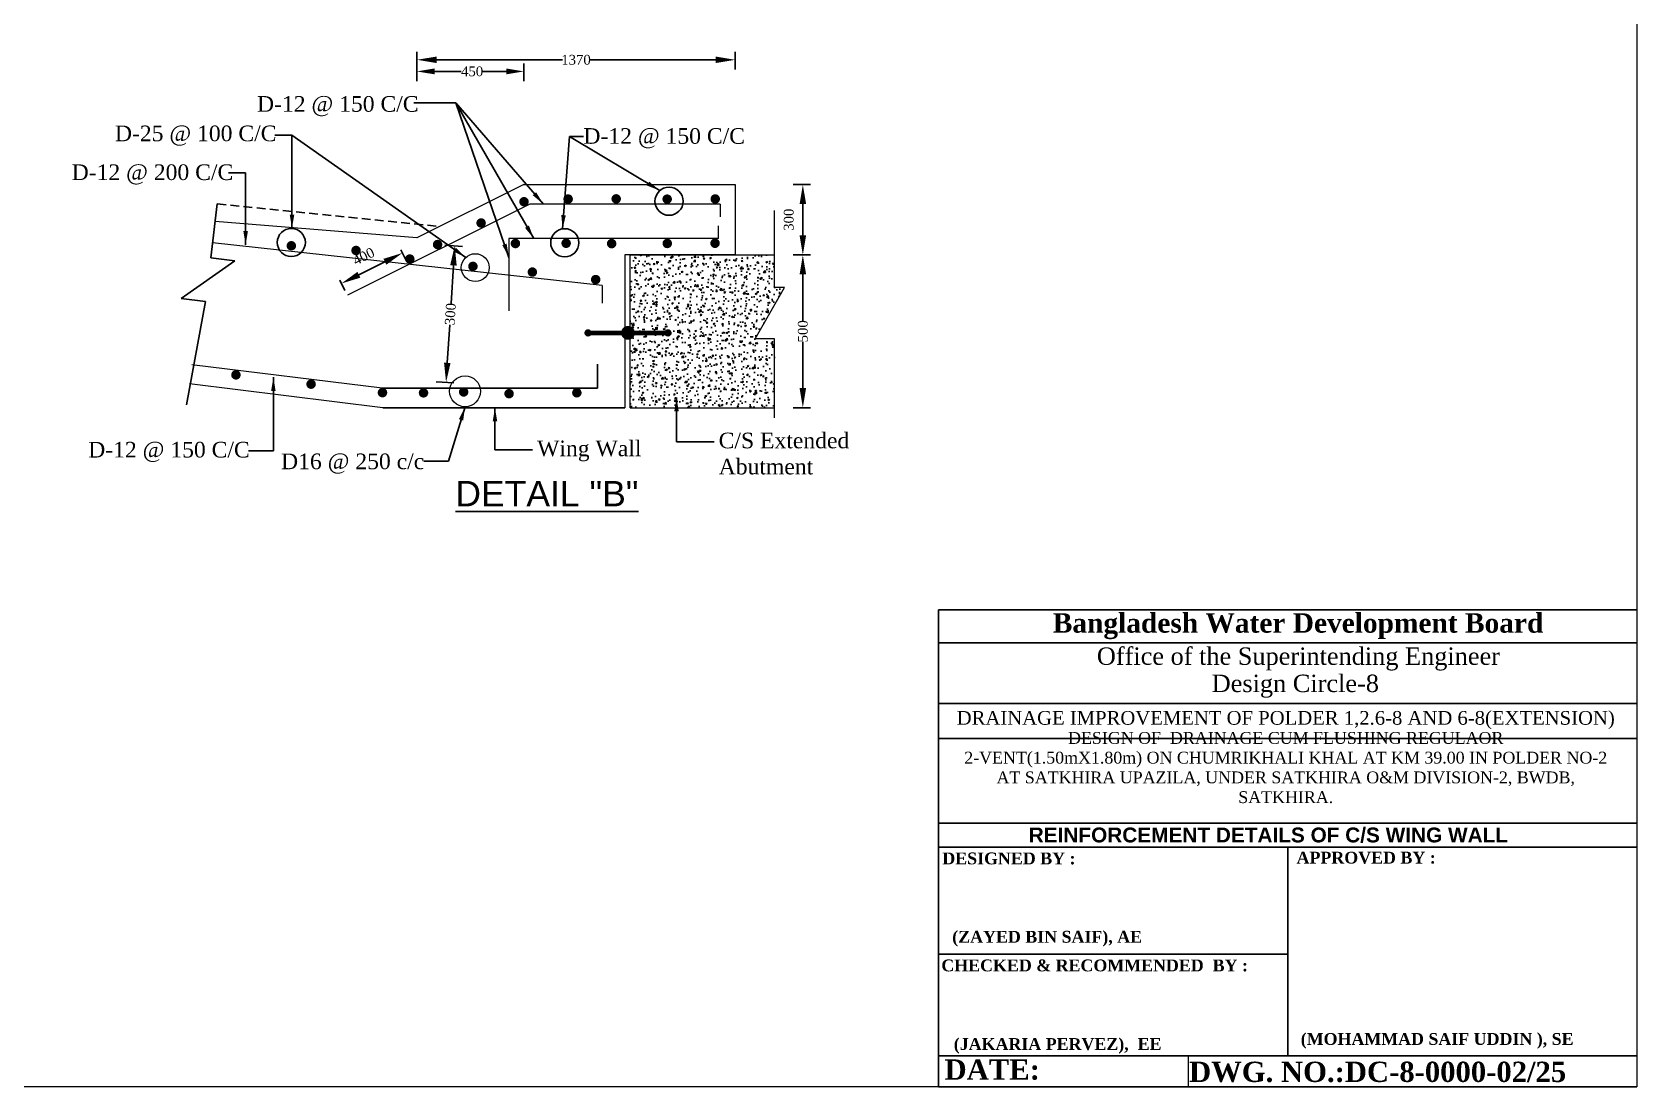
# Model space of a CAD drawing. Extents: x -545075 to 1728153, y -708141 to -305611.
# Drawn here: x 473140 to 514178, y -656087 to -629104 of the extents above; entities that cross this region are included whole.
import ezdxf

# ---------------------------------------------------------------- set-up
doc = ezdxf.new("R2010")
doc.units = 0
doc.header["$MEASUREMENT"] = 0
doc.linetypes.add('DASHED', pattern=[0.75, 0.5, -0.25])
doc.layers.get('0').update_dxf_attribs({"linetype": 'CONTINUOUS'})
doc.layers.get('DEFPOINTS').update_dxf_attribs({"linetype": 'CONTINUOUS'})
doc.layers.add('Left Bank Profile', color=7, linetype='CONTINUOUS', lineweight=25)
doc.layers.add('Other line', color=7, linetype='CONTINUOUS', lineweight=15)
doc.layers.add('LINE', color=7, linetype='CONTINUOUS')
doc.styles.add('Arial-200', font='arial.ttf')
doc.styles.get("Standard").update_dxf_attribs({"font": 'times.ttf', "height": 250})
doc.dimstyles.new('3', dxfattribs={"dimtxt": 225, "dimasz": 350, "dimexe": 100, "dimexo": 25, "dimgap": 9, "dimtad": 0, "dimdec": 0, "dimzin": 0, "dimdsep": 46, "dimtxsty": 'Standard', "dimcen": 0, "dimclrt": 256, "dimadec": 0, "dimazin": 0, "dimtfac": 1, "dimtdec": 0, "dimtofl": 0, "dimtmove": 2, "dimatfit": 3, "dimfxl": 1, "dimtolj": 1, "dimtzin": 0, "dimarcsym": 0})

# ---------------------------------------------------------------- blocks, each defined once
blk = doc.blocks.new('*D169')
at = {"layer": 'DEFPOINTS', "color": 0, "lineweight": -2}
for p in [(482567, -634669), (481007, -635449), (481050, -635535)]:
    blk.add_point(p, dxfattribs=at)
at = {"layer": 'LINE', "color": 7, "lineweight": -2}
for p, q in [((482569, -634674), (482699, -634934)), ((482163, -634979), (481497, -635312)), ((481009, -635454), (481139, -635714))]:
    blk.add_line(p, q, dxfattribs=at)
for points in [[(482125, -634904), (482200, -635053), (482610, -634755)], [(481460, -635237), (481534, -635386), (481050, -635535)]]:
    blk.add_solid(points, dxfattribs=at)
at = {"layer": 'LINE', "color": 7, "insert": (481618, -634840), "char_height": 250, "attachment_point": 5, "rotation": 26.5651}
blk.add_mtext('\\A1;400', dxfattribs=at)
blk = doc.blocks.new('*D341')
at = {"layer": 'DEFPOINTS', "color": 0, "lineweight": -2}
for p in [(482982, -629813), (482982, -634371), (491117, -634523)]:
    blk.add_point(p, dxfattribs=at)
at = {"layer": 'LINE', "color": 7, "lineweight": -2}
for p, q in [((482982, -630063), (482982, -629613)), ((483482, -629813), (486700, -629813)), ((490617, -629813), (487399, -629813)), ((491117, -630063), (491117, -629613))]:
    blk.add_line(p, q, dxfattribs=at)
for points in [[(483482, -629730), (483482, -629896), (482982, -629813)], [(490617, -629730), (490617, -629896), (491117, -629813)]]:
    blk.add_solid(points, dxfattribs=at)
at = {"layer": 'LINE', "color": 7, "insert": (487049, -629813), "char_height": 250, "attachment_point": 5}
blk.add_mtext('\\A1;1370', dxfattribs=at)
blk = doc.blocks.new('*D342')
at = {"layer": 'DEFPOINTS', "color": 0, "lineweight": -2}
for p in [(489269, -634804), (489269, -638712), (492849, -638712)]:
    blk.add_point(p, dxfattribs=at)
at = {"layer": 'LINE', "color": 7, "lineweight": -2}
for p, q in [((492599, -634804), (493049, -634804)), ((492849, -635304), (492849, -636487)), ((492849, -638212), (492849, -637028)), ((492599, -638712), (493049, -638712))]:
    blk.add_line(p, q, dxfattribs=at)
for points in [[(492766, -635304), (492933, -635304), (492849, -634804)], [(492766, -638212), (492933, -638212), (492849, -638712)]]:
    blk.add_solid(points, dxfattribs=at)
at = {"layer": 'LINE', "color": 7, "insert": (492849, -636758), "char_height": 250, "attachment_point": 5, "rotation": 90}
blk.add_mtext('\\A1;500', dxfattribs=at)
blk = doc.blocks.new('*D343')
at = {"layer": 'DEFPOINTS', "color": 0, "lineweight": -2}
for p in [(489269, -633004), (489269, -634804), (492849, -634804)]:
    blk.add_point(p, dxfattribs=at)
at = {"layer": 'LINE', "color": 7, "lineweight": -2}
for p, q in [((492599, -633004), (493049, -633004)), ((492849, -633504), (492849, -634304)), ((492599, -634804), (493049, -634804))]:
    blk.add_line(p, q, dxfattribs=at)
for points in [[(492766, -633504), (492933, -633504), (492849, -633004)], [(492766, -634304), (492933, -634304), (492849, -634804)]]:
    blk.add_solid(points, dxfattribs=at)
at = {"layer": 'LINE', "color": 7, "insert": (492489, -633904), "char_height": 250, "attachment_point": 5, "rotation": 90}
blk.add_mtext('\\A1;300', dxfattribs=at)
blk = doc.blocks.new('*D344')
at = {"layer": 'DEFPOINTS', "color": 0, "lineweight": -2}
for p in [(482982, -630110), (482982, -633748), (485717, -634821)]:
    blk.add_point(p, dxfattribs=at)
at = {"layer": 'LINE', "color": 7, "lineweight": -2}
for p, q in [((482982, -630360), (482982, -629910)), ((485717, -630360), (485717, -629910)), ((483432, -630110), (484116, -630110)), ((485267, -630110), (484668, -630110))]:
    blk.add_line(p, q, dxfattribs=at)
for points in [[(483432, -630035), (483432, -630185), (482982, -630110)], [(485267, -630035), (485267, -630185), (485717, -630110)]]:
    blk.add_solid(points, dxfattribs=at)
at = {"layer": 'LINE', "color": 7, "insert": (484392, -630110), "char_height": 250, "attachment_point": 5}
blk.add_mtext('\\A1;450', dxfattribs=at)
blk = doc.blocks.new('*D253')
at = {"layer": 'DEFPOINTS', "color": 0, "lineweight": -2}
for p in [(482436, -634477), (482215, -637967), (483726, -638063)]:
    blk.add_point(p, dxfattribs=at)
at = {"layer": 'LINE', "color": 7, "lineweight": -2}
for p, q in [((483697, -634556), (484146, -634585)), ((483915, -635071), (483853, -636046)), ((483757, -637564), (483819, -636589)), ((483476, -638047), (483925, -638075))]:
    blk.add_line(p, q, dxfattribs=at)
for points in [[(483832, -635066), (483998, -635077), (483947, -634572)], [(483674, -637558), (483840, -637569), (483726, -638063)]]:
    blk.add_solid(points, dxfattribs=at)
at = {"layer": 'LINE', "color": 7, "insert": (483836, -636317), "char_height": 250, "attachment_point": 5, "rotation": 86.374}
blk.add_mtext('\\A1;300', dxfattribs=at)

msp = doc.modelspace()

# ---------------------------------------------------------------- hatches: boundary and pattern name
at = {"layer": 'LINE'}
h = msp.add_hatch(dxfattribs=at)
h.set_pattern_fill('AR-CONC', color=0, scale=56, style=0)
h.set_pattern_definition([(50, (204076.7, 22163.1), (401.6657, -35.1412), [42, -462]), (355, (204076.7, 22163.1), (-77.70075, 421.2276), [33.6, -369.6]), (100.4514, (204110.2, 22160.17), (323.96525, 386.08614), [35.6945, -392.63958]), (46.1842, (204076.7, 22275.1), (597.655, -92.69065), [63, -693]), (96.6356, (204126.5, 22267.4), (523.4111, 545.506), [53.54176, -588.9593]), (351.1842, (204076.7, 22275.1), (523.4107, 545.5064), [50.4, -554.4]), (21, (204132.7, 22247.1), (334.26795, -225.46658), [42, -462]), (326, (204132.7, 22247.1), (136.25659, 406.08403), [33.6, -369.6]), (71.4514, (204160.57, 22228.3), (470.52467, 180.61708), [35.6945, -392.63958]), (37.5, (204076.71, 22163.1), (6.80952, 186.420558), [0, -365.12, 0, -375.2, 0, -371]), (7.5, (204076.71, 22163.1), (147.31894, 220.87056), [0, -213.92, 0, -356.72, 0, -141.4]), (327.5, (203951.83, 22163.1), (298.940564, -12.630728), [0, -140, 0, -436.8, 0, -579.6]), (317.5, (203895.83, 22163.1), (326.584255, 56.05879), [0, -182, 0, -290.08, 0, -411.6])])
h.paths.add_polyline_path([(489353.506, -636800.191), (488466.701, -636800.191, -0.223199069), (488433.585, -636867.607), (488433.585, -638711.566), (492121.186, -638711.566), (492121.186, -636951.439), (491626.186, -636951.439), (492376.186, -635636.439), (492121.186, -635636.439), (492121.186, -634804.087), (488433.585, -634804.087), (488433.585, -636729.703, -0.232347258), (488466.701, -636800.191), (489353.506, -636800.191, -1.016664438), (489446.45, -636798.655, -0.983608714)])

# ---------------------------------------------------------------- linework, layer by layer
at = {"color": 7, "linetype": 'ByBlock', "lineweight": 20}
msp.add_lwpolyline([(442205.502, -656086.609), (442205.502, -605191.962), (514177.731, -605191.962), (514177.731, -656086.609), (442205.502, -656086.609)], close=True, dxfattribs=at)
at = {"linetype": 'ByBlock'}
for centre in [(489427.589, -633430.592), (479768.912, -634486.177), (486761.589, -634493.592)]:
    msp.add_circle(centre, 359.933, dxfattribs=at)
at = {"layer": 'Left Bank Profile'}
msp.add_lwpolyline([(496319.823, -656086.609), (514177.731, -656086.609)], dxfattribs=at)
msp.add_lwpolyline([(496319.823, -656086.609), (514177.731, -656086.609)], dxfattribs=at)
at = {"layer": 'LINE', "color": 0}
for p, q in [((477876.508, -633497.993), (477706.974, -634882.729)), ((478324.658, -634958.352), (476952.832, -635921.682)), ((477706.974, -634882.729), (478324.658, -634958.352)), ((476952.832, -635921.682), (477570.516, -635997.305)), ((477570.516, -635997.305), (477086.688, -638640.961))]:
    msp.add_line(p, q, dxfattribs=at)
at = {"layer": 'LINE', "color": 0, "linetype": 'DASHED', "ltscale": 450}
msp.add_line((477876.508, -633497.993), (483569.554, -634077.602), dxfattribs=at)
at = {"layer": 'LINE', "color": 0, "linetype": 'ByBlock', "lineweight": -2}
for p, q in [((487600.842, -638209.48), (487600.842, -637597.807)), ((482095.045, -638209.48), (487600.842, -638209.48)), ((488296.585, -638711.566), (482112.842, -638711.566))]:
    msp.add_line(p, q, dxfattribs=at)
at = {"layer": 'LINE'}
for p, q in [((496319.823, -643881.485), (514177.731, -643881.485)), ((496319.823, -643881.485), (496319.823, -650093.676)), ((496319.823, -644728.171), (514177.731, -644728.171)), ((496319.823, -646274.641), (514177.731, -646274.641)), ((496319.823, -647171.42), (514177.731, -647171.42)), ((496319.823, -649338.317), (514177.731, -649338.317)), ((496319.823, -649951.693), (514177.731, -649951.693)), ((505248.777, -649951.693), (505248.777, -655294.132)), ((496319.823, -656086.609), (496319.823, -650093.676)), ((496319.823, -652686.996), (505248.777, -652686.996)), ((496319.823, -655294.132), (514177.731, -655294.132)), ((499670.437, -655294.132), (514177.731, -655294.132)), ((499670.437, -655294.132), (514177.731, -655294.132)), ((499670.437, -655294.132), (514177.731, -655294.132))]:
    msp.add_line(p, q, dxfattribs=at)
at = {"layer": 'LINE', "lineweight": 9}
msp.add_line((514177.731, -643881.485), (514177.731, -656086.609), dxfattribs=at)
at = {"layer": 'LINE', "color": 7, "lineweight": 9}
for p, q in [((502702.358, -655294.132), (502702.358, -656086.609)), ((514177.731, -656086.609), (496914.053, -656086.609)), ((510493.679, -656086.609), (511701.014, -656086.609))]:
    msp.add_line(p, q, dxfattribs=at)
at = {"layer": 'LINE', "color": 0}
for points, const_width in [([(485779.481, -633443.266, -1), (485658.521, -633443.266, -1)], 120.96), ([(486908.348, -633374.627, -1), (486787.388, -633374.627, -1)], 120.96), ([(488137.12, -633370.2, -1), (488016.16, -633370.2, -1)], 120.96), ([(489440.714, -633377.02, -1), (489319.754, -633377.02, -1)], 120.96), ([(490669.487, -633372.593, -1), (490548.527, -633372.593, -1)], 120.96), ([(484682.755, -633987.023, -1), (484561.795, -633987.023, -1)], 120.96), ([(483569.324, -634538.825, -1), (483448.364, -634538.825, -1)], 120.96), ([(485560.123, -634512.233, -1), (485439.163, -634512.233, -1)], 120.96), ([(486857.456, -634506.06, -1), (486736.496, -634506.06, -1)], 120.96), ([(488020.877, -634515.63, -1), (487899.917, -634515.63, -1)], 120.96), ([(489442.833, -634510.845, -1), (489321.873, -634510.845, -1)], 120.96), ([(490663.698, -634506.06, -1), (490542.738, -634506.06, -1)], 120.96), ([(479829.779, -634569.646, -1), (479708.819, -634569.646, -1)], 120.96), ([(481484.964, -634690.684, -1), (481364.004, -634690.684, -1)], 120.96), ([(482858.973, -634909.464, -1), (482738.013, -634909.464, -1)], 120.96), ([(484474.158, -635096.503, -1), (484353.198, -635096.503, -1)], 120.96), ([(485992.828, -635242.302, -1), (485871.868, -635242.302, -1)], 120.96), ([(487613.013, -635434.34, -1), (487492.053, -635434.34, -1)], 120.96), ([(487403.306, -636798.655, -1), (487310.337, -636798.655, -1)], 92.969), ([(488466.714, -636798.655, -1), (488290.074, -636798.655, -1)], 176.641), ([(489446.45, -636798.655, -1), (489353.481, -636798.655, -1)], 92.969), ([(478413.145, -637872.923, -1), (478292.185, -637872.923, -1)], 120.96), ([(480335.377, -638110.19, -1), (480214.417, -638110.19, -1)], 120.96), ([(482160.497, -638327.247, -1), (482039.537, -638327.247, -1)], 120.96), ([(483209.866, -638332.947, -1), (483088.906, -638332.947, -1)], 120.96), ([(484236.413, -638309.11, -1), (484115.453, -638309.11, -1)], 120.96), ([(485397.203, -638353.542, -1), (485276.243, -638353.542, -1)], 120.96), ([(487131.03, -638330.586, -1), (487010.07, -638330.586, -1)], 120.96)]:
    msp.add_lwpolyline(points, format="xyb", close=True, dxfattribs=dict(at, const_width=const_width))
at = {"layer": 'LINE', "color": 0, "const_width": 119}
msp.add_lwpolyline([(489345.78, -636800.191), (488378.905, -636800.191), (487412.03, -636800.191)], dxfattribs=at)
at = {"layer": 'Other line', "color": 0}
for p, q in [((485716.585, -633004.087), (482982.393, -634371.183)), ((485716.585, -633004.087), (491116.585, -633004.087)), ((491116.585, -633004.087), (491116.585, -634804.087)), ((485867.217, -633503.868), (481201.332, -635836.811)), ((490736.628, -633503.868), (485867.217, -633503.868)), ((490736.628, -633503.868), (490736.628, -633828.169)), ((482982.393, -634371.183), (477821.078, -633950.733)), ((490691.84, -634385.522), (485333.905, -634385.522)), ((485333.905, -634385.522), (485333.905, -636237.191)), ((490691.84, -634385.522), (490691.84, -634064.246)), ((487719.563, -635584.719), (477754.239, -634496.67)), ((488296.585, -634804.087), (488296.585, -638711.566)), ((491116.585, -634804.087), (488296.585, -634804.087)), ((488433.585, -638711.566), (488433.585, -634804.087)), ((488433.585, -634804.087), (492121.186, -634804.087)), ((487719.563, -635584.719), (487719.563, -636040.134)), ((482095.045, -638209.48), (477221.474, -637612.807)), ((482112.842, -638711.566), (477161.174, -638105.332)), ((488433.585, -638711.566), (492121.186, -638711.566))]:
    msp.add_line(p, q, dxfattribs=at)
msp.add_lwpolyline([(492121.186, -638973.439), (492121.186, -636951.439), (491626.186, -636951.439), (492376.186, -635636.439), (492121.186, -635636.439), (492121.186, -633671.439)], dxfattribs=at)
for centre, radius in [((484471.768, -635129.585), 356.298), ((484210.924, -638292.215), 395.468)]:
    msp.add_circle(centre, radius, dxfattribs=at)

# ---------------------------------------------------------------- texts
at = {"linetype": 'ByBlock'}
msp.add_text('D16 @ 250 c/c', height=400, dxfattribs=at).set_placement((479506.953, -640285.094))
at = {"linetype": 'ByBlock', "char_height": 400, "width": 4181.1469, "attachment_point": 1}
for s, insert in [('{\\fTimes New Roman|b0|i0|c0|p18;D-12 @ 150 C/C}', (478891.656, -630741.322)), ('D-25 @ 100 C/C', (475258.421, -631495.631)), ('{\\fTimes New Roman|b0|i0|c0|p18;D-12 @ 150 C/C}', (487238.55, -631561.689)), ('{\\fTimes New Roman|b0|i0|c0|p18;D-12 @ 200 C/C}', (474152.359, -632488.531)), ('{\\fTimes New Roman|b0|i0|c0|p18;C/S Extended Abutment}', (490697.421, -639350.631)), ('{\\fTimes New Roman|b0|i0|c0|p18;D-12 @ 150 C/C}', (474574.148, -639586.12)), ('{\\fTimes New Roman|b0|i0|c0|p18;Wing Wall}', (486054.923, -639552.678))]:
    msp.add_mtext(s, dxfattribs=dict(at, insert=insert))
at = {"color": 0, "linetype": 'ByBlock', "lineweight": -2, "insert": (498625.511, -649843.448), "char_height": 380.64689, "width": 20522.19521, "attachment_point": 7, "style": 'Arial-200'}
msp.add_mtext('{\\fArial|b1|i0|c0|p34;REINFORCEMENT DETAILS OF C/S WING WALL}', dxfattribs=at)
at = {"layer": 'LINE', "insert": (486303.873, -640585.01), "char_height": 650, "width": 23417.44191, "attachment_point": 2, "style": 'Arial-200'}
msp.add_mtext('{\\LDETAIL "B"}', dxfattribs=at)
at = {"layer": 'LINE', "color": 7, "lineweight": 9}
for s, insert, char_height, width, attachment_point in [('{\\fTimes New Roman|b1|i0|c0|p18;Bangladesh Water Development Board}', (499240.53, -643969.812), 497.51809, 17870.68828, 1), ('{\\fTimes New Roman|b0|i0|c0|p18;Office of the Superintending Engineer}', (500368.173, -644844.655), 445.23095, 15992.55112, 1), ('{\\fTimes New Roman|b0|i0|c0|p18;Design Circle-8}', (503305.098, -645540.874), 445.23095, 15992.55112, 1), ('{\\fTimes New Roman Greek|b0|i0|c0|p18;\\C256;DRAINAGE IMPROVEMENT OF POLDER 1,2.6-8 AND 6-8(EXTENSION)}', (505197.973, -646935.394), 350, 17410.56988, 8), ('{\\fTimes New Roman Greek|b0|i0|c0|p18;\\C256;DESIGN OF  DRAINAGE CUM FLUSHING REGULAOR\\P2-VENT(1.50mX1.80m) ON CHUMRIKHALI KHAL AT KM 39.00 IN POLDER NO-2 AT SATKHIRA UPAZILA, UNDER SATKHIRA O&M DIVISION-2, BWDB, SATKHIRA.}', (505197.973, -648832.208), 302.878199, 16855.77975, 8)]:
    msp.add_mtext(s, dxfattribs=dict(at, insert=insert, char_height=char_height, width=width, attachment_point=attachment_point))
at = {"layer": 'LINE', "color": 7, "lineweight": 9, "attachment_point": 1}
for s, insert, char_height in [('{\\fTimes New Roman|b1|i0|c0|p18;DESIGNED BY :}', (496415.592, -650090.308), 302.8782), ('{\\fTimes New Roman|b1|i0|c0|p18;APPROVED BY :}', (505475.131, -650070.704), 302.8782), ('{\\fTimes New Roman|b1|i0|c0|p18;\\C0;(ZAYED BIN SAIF), AE}', (496669.474, -652094.774), 302.8782), ('{\\fTimes New Roman|b1|i0|c0|p18;CHECKED & RECOMMENDED  BY :}', (496390.695, -652827.515), 302.8782), ('{\\fTimes New Roman|b1|i0|c0|p18;\\C0;(JAKARIA PERVEZ),  EE  }', (496709.213, -654837.833), 302.8782), ('{\\fTimes New Roman|b1|i0|c0|p18;\\C0;(MOHAMMAD SAIF UDDIN ), SE}', (505581.726, -654708.77), 302.8782), ('{\\fTimes New Roman|b1|i0|c0|p18;DATE:}', (496473.254, -655382.524), 518.95951), (' {\\fTimes New Roman|b1|i0|c0|p18;DWG. NO.:DC-8-0000-02/25}', (502528.882, -655441.345), 518.95951)]:
    msp.add_mtext(s, dxfattribs=dict(at, insert=insert, char_height=char_height))

# ---------------------------------------------------------------- dimensions: what is measured, and where the dimension line sits
at = {"layer": 'LINE', "color": 0}
for base, p1, p2, angle, text, picture, middle in [((482982.393, -629812.96), (491116.585, -634523.087), (482982.393, -634371.183), 180, '1370', '*D341', (487049.489, -629812.96)), ((492849.186, -638711.566), (489268.585, -634804.087), (489268.585, -638711.566), 90, '500', '*D342', (492849.186, -636757.826))]:
    dim = msp.add_linear_dim(base=base, p1=p1, p2=p2, angle=angle, text=text, dimstyle='3', override={"dimtxt": 500, "dimasz": 500, "dimexe": 200, "dimexo": 5, "dimdle": 250, "dimclrd": 7, "dimclre": 7, "dimclrt": 7, "dimfxl": 250, "dimfxlon": 1}, dxfattribs=at)
    dim.commit()
    dim.dimension.update_dxf_attribs({"geometry": picture, "text_midpoint": middle})
for base, p1, p2, angle, text, override, picture, middle in [((482982.393, -630110.439), (485716.585, -634820.566), (482982.393, -633747.566), 180, '450', {"dimtxt": 450, "dimasz": 450, "dimexe": 200, "dimexo": 5, "dimdle": 250, "dimclrd": 7, "dimclre": 7, "dimclrt": 7, "dimfxl": 250, "dimfxlon": 1}, '*D344', (484391.905, -630110.439)), ((492849.186, -634804.087), (489268.585, -633004.087), (489268.585, -634804.087), 90, '300', {"dimtxt": 500, "dimasz": 500, "dimexe": 200, "dimexo": 5, "dimdle": 250, "dimclrd": 7, "dimclre": 7, "dimclrt": 7, "dimfxl": 250, "dimfxlon": 1}, '*D343', (492489.186, -633904.087))]:
    dim = msp.add_linear_dim(base=base, p1=p1, p2=p2, angle=angle, text=text, dimstyle='3', override=override, dxfattribs=at)
    dim.commit()
    dim.dimension.update_dxf_attribs({"geometry": picture, "text_midpoint": middle, "dimtype": 160})
at = {"layer": 'LINE'}
dim = msp.add_linear_dim(base=(481049.577, -635535.407), p1=(482566.905, -634669.191), p2=(481006.556, -635449.366), angle=206.5650512, text='400', dimstyle='3', override={"dimtxt": 500, "dimasz": 500, "dimexe": 200, "dimexo": 5, "dimdle": 250, "dimclrd": 7, "dimclre": 7, "dimclrt": 7, "dimfxl": 250, "dimfxlon": 1}, dxfattribs=at)
dim.commit()
dim.dimension.update_dxf_attribs({"geometry": '*D169', "text_midpoint": (481617.979, -634839.781), "dimtype": 161})
dim = msp.add_aligned_dim(p1=(482435.777, -634476.522), p2=(482214.587, -637966.945), distance=1514.045, text='300', dimstyle='3', override={"dimtxt": 500, "dimasz": 500, "dimexe": 200, "dimexo": 5, "dimdle": 250, "dimclrd": 7, "dimclre": 7, "dimclrt": 7, "dimfxl": 250, "dimfxlon": 1}, dxfattribs=at)
dim.commit()
dim.dimension.update_dxf_attribs({"geometry": '*D253', "text_midpoint": (483836.196, -636317.487)})

# ---------------------------------------------------------------- leaders
at = {"layer": 'Other line', "color": 0}
for points in [[(485333.905, -634866.191), (483972.186, -630917.512), (482905.484, -630917.512)], [(486214.905, -633503.868), (483972.186, -630917.512), (483326.484, -630917.512)], [(485969.905, -634385.522), (483972.186, -630917.512), (483655.484, -630917.512)], [(479785.814, -634127.421), (479785.814, -631742.237), (479348.681, -631742.237)], [(484228.884, -634868.901), (479785.814, -631742.237)], [(486704.583, -634138.201), (486883.324, -631774.355), (487241.017, -631774.355)], [(489191.788, -633158.655), (486883.324, -631774.355), (487218.186, -631774.355)], [(478600.622, -634546.478), (478600.622, -632705.769), (478163.489, -632705.769)], [(479309.947, -637934.202), (479309.947, -639816.008), (478677.248, -639816.008)], [(489619.186, -638455.439), (489619.186, -639584.439), (490578.186, -639584.439)], [(484210.924, -638687.683), (483788.041, -640078.271), (483155.341, -640078.271)], [(484976.688, -638711.566), (484976.688, -639786.486), (485935.688, -639786.486)]]:
    msp.add_leader(points, dimstyle='3', override={"dimgap": 9, "dimtad": 0, "dimclrd": 256, "dimclre": 0, "dimclrt": 0, "dimfxl": 700, "dimfxlon": 1}, dxfattribs=at)

doc.saveas('drawing.dxf')
